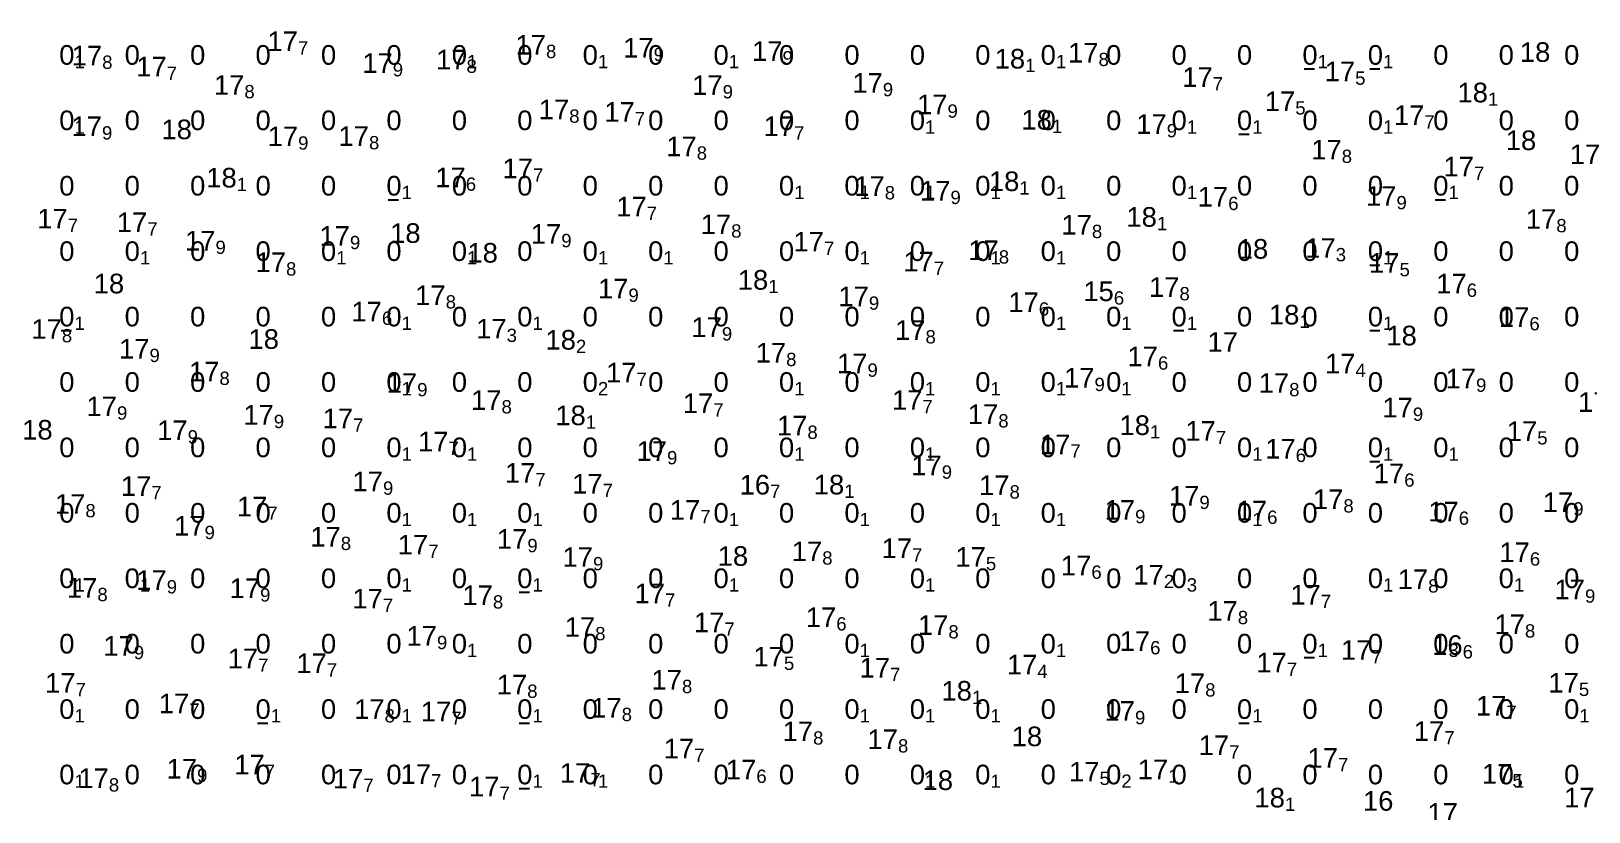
# Model space of a CAD drawing. Header units: millimetres. Extents: x 0 to 581027, y 0 to 6627194.
# Drawn here: x 580178 to 580320.9, y 6625748.6 to 6625820.2 of the extents above; entities that cross this region are included whole.
import ezdxf
from ezdxf.enums import TextEntityAlignment as Align

# ---------------------------------------------------------------- set-up
doc = ezdxf.new("R2010")
doc.units = ezdxf.units.MM
doc.layers.add('Soundings_1000', color=7, linetype='Continuous', true_color=0x000000)
doc.layers.add('soundings_diff', color=7, linetype='Continuous', true_color=0x000000)
doc.layers.add('tiff', color=7, linetype='Continuous')
doc.layers.add('tiff17.2', color=7, linetype='Continuous')
doc.styles.get("Standard").update_dxf_attribs({"font": 'arial.ttf'})
picture_1 = doc.add_image_def('image2.tif', size_in_pixel=(3838, 2796))
picture_2 = doc.add_image_def('image3.tif', size_in_pixel=(3838, 2796))
picture_3 = doc.add_image_def('image4.tif', size_in_pixel=(2844, 2049))

msp = doc.modelspace()

# ---------------------------------------------------------------- linework, layer by layer
at = {"layer": 'soundings_diff', "color": 18, "true_color": 0x000000}
for p, q in [((580294.78, 6625816.72, -0.08), (580295.72, 6625816.72, -0.08)), ((580300.78, 6625816.72, -0.1), (580301.72, 6625816.72, -0.1)), ((580288.78, 6625810.72, -0.08), (580289.72, 6625810.72, -0.08)), ((580210.78, 6625804.72, -0.05), (580211.72, 6625804.72, -0.05)), ((580306.78, 6625804.72, -0.05), (580307.72, 6625804.72, -0.05)), ((580300.78, 6625798.72, -0.06), (580301.72, 6625798.72, -0.06)), ((580180.78, 6625792.72, -0.05), (580181.72, 6625792.72, -0.05)), ((580282.78, 6625792.72, -0.06), (580283.72, 6625792.72, -0.06)), ((580300.78, 6625792.72, -0.07), (580301.72, 6625792.72, -0.07)), ((580300.78, 6625780.72, -0.08), (580301.72, 6625780.72, -0.08)), ((580222.78, 6625768.72, -0.05), (580223.72, 6625768.72, -0.05)), ((580294.78, 6625762.72, -0.07), (580295.72, 6625762.72, -0.07)), ((580198.78, 6625756.72, -0.09), (580199.72, 6625756.72, -0.09)), ((580222.78, 6625756.72, -0.05), (580223.72, 6625756.72, -0.05)), ((580288.78, 6625756.72, -0.06), (580289.72, 6625756.72, -0.06)), ((580222.78, 6625750.72, -0.06), (580223.72, 6625750.72, -0.06))]:
    msp.add_line(p, q, dxfattribs=at)

# ---------------------------------------------------------------- texts
at = {"layer": 'Soundings_1000', "color": 18, "true_color": 0x000000}
for s, p in [('17', (580202.49, 6625819.25, 17.72)), ('17', (580225.24, 6625818.93, 17.75)), ('17', (580235.11, 6625818.66, 17.92)), ('17', (580246.93, 6625818.35, 17.93)), ('17', (580275.91, 6625818.2, 17.82)), ('18', (580317.34, 6625818.26, 17.96)), ('17', (580184.54, 6625817.94, 17.8)), ('17', (580190.46, 6625816.93, 17.68)), ('17', (580211.19, 6625817.25, 17.86)), ('17', (580217.95, 6625817.57, 17.78)), ('18', (580269.18, 6625817.65, 18.06)), ('17', (580197.58, 6625815.24, 17.75)), ('17', (580241.44, 6625815.23, 17.89)), ('17', (580256.13, 6625815.43, 17.85)), ('17', (580286.38, 6625815.96, 17.69)), ('17', (580299.44, 6625816.48, 17.52)), ('18', (580311.62, 6625814.55, 18.11)), ('17', (580227.37, 6625813, 17.8)), ('17', (580233.38, 6625812.77, 17.7)), ('17', (580262.06, 6625813.46, 17.86)), ('17', (580293.95, 6625813.75, 17.51)), ('17', (580305.79, 6625812.47, 17.68)), ('17', (580184.52, 6625811.46, 17.9)), ('18', (580192.77, 6625811.17, 17.98)), ('17', (580247.99, 6625811.46, 17.7)), ('18', (580271.63, 6625812.05, 18.08)), ('17', (580282.16, 6625811.66, 17.93)), ('17', (580202.51, 6625810.53, 17.86)), ('17', (580209.01, 6625810.56, 17.77)), ('17', (580239.06, 6625809.61, 17.8)), ('18', (580316.05, 6625810.17, 18)), ('17', (580298.21, 6625809.31, 17.82)), ('17', (580321.92, 6625808.88, 17.81)), ('18', (580196.88, 6625806.74, 18.08)), ('17', (580217.88, 6625806.76, 17.63)), ('17', (580224.05, 6625807.59, 17.74)), ('17', (580310.34, 6625807.76, 17.71)), ('17', (580256.3, 6625805.97, 17.84)), ('17', (580262.33, 6625805.54, 17.89)), ('18', (580268.65, 6625806.41, 18.07)), ('17', (580234.48, 6625804.09, 17.72)), ('17', (580287.8, 6625804.99, 17.64)), ('17', (580303.23, 6625805.06, 17.91)), ('17', (580181.38, 6625802.98, 17.74)), ('17', (580188.68, 6625802.65, 17.68)), ('17', (580242.22, 6625802.46, 17.76)), ('17', (580275.3, 6625802.42, 17.82)), ('18', (580281.26, 6625803.14, 18.05)), ('17', (580317.89, 6625802.95, 17.81)), ('17', (580194.93, 6625800.96, 17.87)), ('17', (580207.26, 6625801.4, 17.89)), ('18', (580213.74, 6625801.66, 18.02)), ('17', (580226.64, 6625801.58, 17.86)), ('18', (580220.83, 6625799.85, 18.01)), ('17', (580250.73, 6625800.87, 17.68)), ('17', (580266.76, 6625800.08, 17.75)), ('18', (580291.47, 6625800.21, 18.01)), ('17', (580297.66, 6625800.29, 17.26)), ('17', (580201.4, 6625798.98, 17.8)), ('17', (580260.8, 6625799.04, 17.71)), ('17', (580303.51, 6625798.92, 17.53)), ('18', (580186.56, 6625797.03, 18.02)), ('18', (580245.62, 6625797.37, 18.12)), ('17', (580283.33, 6625796.71, 17.78)), ('17', (580309.67, 6625797.03, 17.63)), ('17', (580216.04, 6625795.96, 17.77)), ('17', (580232.8, 6625796.57, 17.9)), ('17', (580254.85, 6625795.85, 17.88)), ('17', (580270.43, 6625795.31, 17.6)), ('15', (580277.31, 6625796.32, 15.63)), ('17', (580210.19, 6625794.46, 17.63)), ('18', (580294.33, 6625794.18, 18.05)), ('17', (580315.42, 6625793.96, 17.59)), ('17', (580180.84, 6625792.86, 17.83)), ('17', (580221.63, 6625792.89, 17.32)), ('17', (580241.37, 6625793.03, 17.92)), ('17', (580260.04, 6625792.76, 17.82)), ('17', (580188.88, 6625791.05, 17.89)), ('18', (580200.75, 6625791.94, 17.95)), ('18', (580227.99, 6625791.87, 18.18)), ('17', (580288.7, 6625791.67, 17.02)), ('18', (580305.1, 6625792.26, 18)), ('17', (580247.26, 6625790.68, 17.78)), ('17', (580254.72, 6625789.7, 17.89)), ('17', (580281.36, 6625790.35, 17.55)), ('17', (580299.47, 6625789.69, 17.41)), ('17', (580195.29, 6625788.95, 17.75)), ('17', (580233.54, 6625788.86, 17.65)), ('17', (580275.54, 6625788.39, 17.91)), ('17', (580310.53, 6625788.32, 17.88)), ('17', (580213.43, 6625787.91, 17.88)), ('17', (580293.39, 6625787.91, 17.78)), ('17', (580185.9, 6625785.77, 17.85)), ('17', (580221.16, 6625786.34, 17.84)), ('17', (580240.58, 6625786.05, 17.74)), ('17', (580259.76, 6625786.35, 17.7)), ('17', (580304.73, 6625785.66, 17.91)), ('17', (580322.68, 6625786.16, 17.87)), ('17', (580200.28, 6625784.99, 17.88)), ('17', (580207.55, 6625784.66, 17.74)), ('18', (580228.89, 6625784.94, 18.09)), ('17', (580249.21, 6625784, 17.82)), ('17', (580266.72, 6625785.05, 17.8)), ('18', (580280.63, 6625784.04, 18.12)), ('18', (580180, 6625783.62, 18.03)), ('17', (580192.38, 6625783.58, 17.92)), ('17', (580216.3, 6625782.54, 17.68)), ('17', (580286.67, 6625783.52, 17.7)), ('17', (580316.14, 6625783.49, 17.5)), ('17', (580236.34, 6625781.67, 17.91)), ('17', (580273.33, 6625782.28, 17.71)), ('17', (580293.99, 6625781.88, 17.6)), ('17', (580224.27, 6625779.66, 17.73)), ('17', (580261.53, 6625780.35, 17.9)), ('17', (580303.94, 6625779.62, 17.63)), ('17', (580189.05, 6625778.46, 17.68)), ('17', (580210.29, 6625778.88, 17.92)), ('17', (580230.43, 6625778.67, 17.69)), ('16', (580245.79, 6625778.58, 16.69)), ('18', (580252.59, 6625778.59, 18.09)), ('17', (580267.75, 6625778.53, 17.77)), ('17', (580183, 6625776.81, 17.81)), ('17', (580285.16, 6625777.57, 17.87)), ('17', (580298.36, 6625777.25, 17.76)), ('17', (580319.44, 6625776.97, 17.92)), ('17', (580199.69, 6625776.58, 17.74)), ('17', (580239.39, 6625776.27, 17.66)), ('17', (580279.26, 6625776.27, 17.85)), ('17', (580291.37, 6625776.21, 17.62)), ('17', (580308.94, 6625776.12, 17.57)), ('17', (580193.93, 6625774.81, 17.87)), ('17', (580206.42, 6625773.81, 17.75)), ('17', (580214.44, 6625773.08, 17.69)), ('17', (580223.53, 6625773.61, 17.87)), ('17', (580250.57, 6625772.47, 17.75)), ('17', (580258.81, 6625772.75, 17.74)), ('17', (580315.46, 6625772.38, 17.57)), ('17', (580229.55, 6625771.95, 17.92)), ('18', (580243.78, 6625772.04, 17.95)), ('17', (580265.58, 6625771.96, 17.54)), ('17', (580275.25, 6625771.17, 17.57)), ('17', (580190.46, 6625769.83, 17.91)), ('17', (580281.9, 6625770.32, 17.24)), ('17', (580306.14, 6625769.91, 17.75)), ('17', (580184.1, 6625769.12, 17.81)), ('17', (580199.02, 6625769.08, 17.91)), ('17', (580210.28, 6625768.13, 17.73)), ('17', (580220.37, 6625768.44, 17.75)), ('17', (580236.16, 6625768.61, 17.73)), ('17', (580296.29, 6625768.49, 17.71)), ('17', (580320.52, 6625768.98, 17.87)), ('17', (580288.68, 6625767.01, 17.77)), ('17', (580229.75, 6625765.53, 17.84)), ('17', (580241.6, 6625765.95, 17.7)), ('17', (580251.86, 6625766.43, 17.64)), ('17', (580262.14, 6625765.7, 17.8)), ('17', (580315.01, 6625765.78, 17.82)), ('17', (580187.44, 6625763.8, 17.86)), ('17', (580215.24, 6625764.72, 17.93)), ('17', (580280.64, 6625764.24, 17.64)), ('16', (580309.3, 6625763.87, 16.55)), ('17', (580198.84, 6625762.64, 17.74)), ('17', (580247.06, 6625762.81, 17.52)), ('17', (580300.93, 6625763.42, 17.7)), ('17', (580205.14, 6625762.2, 17.74)), ('17', (580256.79, 6625761.79, 17.73)), ('17', (580270.3, 6625762.08, 17.38)), ('17', (580293.18, 6625762.27, 17.69)), ('17', (580182.1, 6625760.4, 17.71)), ('17', (580223.52, 6625760.25, 17.75)), ('17', (580237.71, 6625760.69, 17.83)), ('18', (580264.3, 6625759.68, 18.12)), ('17', (580285.69, 6625760.37, 17.84)), ('17', (580319.96, 6625760.42, 17.47)), ('17', (580192.53, 6625758.52, 17.69)), ('17', (580232.18, 6625758.12, 17.75)), ('17', (580313.31, 6625758.31, 17.73)), ('17', (580210.44, 6625758, 17.76)), ('17', (580216.56, 6625757.78, 17.72)), ('17', (580279.25, 6625757.83, 17.89)), ('17', (580249.73, 6625755.96, 17.76)), ('17', (580257.52, 6625755.24, 17.75)), ('18', (580270.74, 6625755.5, 17.95)), ('17', (580307.62, 6625755.98, 17.72)), ('17', (580238.83, 6625754.38, 17.66)), ('17', (580287.89, 6625754.68, 17.73)), ('17', (580193.24, 6625752.53, 17.94)), ('17', (580199.45, 6625752.91, 17.67)), ('17', (580244.53, 6625752.45, 17.59)), ('17', (580282.3, 6625752.47, 17.07)), ('17', (580297.87, 6625753.52, 17.73)), ('17', (580185.15, 6625751.66, 17.81)), ('17', (580208.49, 6625751.62, 17.67)), ('17', (580214.7, 6625752.04, 17.7)), ('17', (580229.3, 6625752.14, 17.68)), ('18', (580262.57, 6625751.48, 18.02)), ('17', (580276, 6625752.26, 17.45)), ('17', (580313.86, 6625752.06, 17.51)), ('17', (580220.98, 6625750.9, 17.66)), ('18', (580293, 6625749.88, 18.13)), ('16', (580302.95, 6625749.58, 16.02)), ('17', (580321.4, 6625749.89, 17.46)), ('17', (580308.87, 6625748.48, 17.84))]:
    msp.add_text(s, height=1.8, dxfattribs=at).set_placement(p, align=Align.MIDDLE_RIGHT)
for s, p in [('7', (580202.49, 6625819.25, 17.72)), ('8', (580184.54, 6625817.94, 17.8)), ('8', (580217.95, 6625817.57, 17.78)), ('8', (580225.24, 6625818.93, 17.75)), ('9', (580235.11, 6625818.66, 17.92)), ('9', (580246.93, 6625818.35, 17.93)), ('1', (580269.18, 6625817.65, 18.06)), ('8', (580275.91, 6625818.2, 17.82)), ('7', (580190.46, 6625816.93, 17.68)), ('9', (580211.19, 6625817.25, 17.86)), ('5', (580299.44, 6625816.48, 17.52)), ('8', (580197.58, 6625815.24, 17.75)), ('9', (580241.44, 6625815.23, 17.89)), ('9', (580256.13, 6625815.43, 17.85)), ('7', (580286.38, 6625815.96, 17.69)), ('9', (580262.06, 6625813.46, 17.86)), ('5', (580293.95, 6625813.75, 17.51)), ('1', (580311.62, 6625814.55, 18.11)), ('8', (580227.37, 6625813, 17.8)), ('7', (580233.38, 6625812.77, 17.7)), ('1', (580271.63, 6625812.05, 18.08)), ('7', (580305.79, 6625812.47, 17.68)), ('9', (580184.52, 6625811.46, 17.9)), ('9', (580202.51, 6625810.53, 17.86)), ('8', (580209.01, 6625810.56, 17.77)), ('7', (580247.99, 6625811.46, 17.7)), ('9', (580282.16, 6625811.66, 17.93)), ('8', (580239.06, 6625809.61, 17.8)), ('8', (580298.21, 6625809.31, 17.82)), ('7', (580224.05, 6625807.59, 17.74)), ('7', (580310.34, 6625807.76, 17.71)), ('1', (580196.88, 6625806.74, 18.08)), ('6', (580217.88, 6625806.76, 17.63)), ('1', (580268.65, 6625806.41, 18.07)), ('8', (580256.3, 6625805.97, 17.84)), ('9', (580262.33, 6625805.54, 17.89)), ('6', (580287.8, 6625804.99, 17.64)), ('9', (580303.23, 6625805.06, 17.91)), ('7', (580234.48, 6625804.09, 17.72)), ('7', (580181.38, 6625802.98, 17.74)), ('7', (580188.68, 6625802.65, 17.68)), ('8', (580242.22, 6625802.46, 17.76)), ('8', (580275.3, 6625802.42, 17.82)), ('1', (580281.26, 6625803.14, 18.05)), ('8', (580317.89, 6625802.95, 17.81)), ('9', (580194.93, 6625800.96, 17.87)), ('9', (580207.26, 6625801.4, 17.89)), ('9', (580226.64, 6625801.58, 17.86)), ('7', (580250.73, 6625800.87, 17.68)), ('8', (580201.4, 6625798.98, 17.8)), ('7', (580260.8, 6625799.04, 17.71)), ('8', (580266.76, 6625800.08, 17.75)), ('3', (580297.66, 6625800.29, 17.26)), ('5', (580303.51, 6625798.92, 17.53)), ('9', (580232.8, 6625796.57, 17.9)), ('1', (580245.62, 6625797.37, 18.12)), ('6', (580277.31, 6625796.32, 15.63)), ('8', (580283.33, 6625796.71, 17.78)), ('6', (580309.67, 6625797.03, 17.63)), ('8', (580216.04, 6625795.96, 17.77)), ('9', (580254.85, 6625795.85, 17.88)), ('6', (580270.43, 6625795.31, 17.6)), ('6', (580210.19, 6625794.46, 17.63)), ('1', (580294.33, 6625794.18, 18.05)), ('6', (580315.42, 6625793.96, 17.59)), ('8', (580180.84, 6625792.86, 17.83)), ('3', (580221.63, 6625792.89, 17.32)), ('2', (580227.99, 6625791.87, 18.18)), ('9', (580241.37, 6625793.03, 17.92)), ('8', (580260.04, 6625792.76, 17.82)), ('9', (580188.88, 6625791.05, 17.89)), ('8', (580247.26, 6625790.68, 17.78)), ('9', (580254.72, 6625789.7, 17.89)), ('6', (580281.36, 6625790.35, 17.55)), ('4', (580299.47, 6625789.69, 17.41)), ('8', (580195.29, 6625788.95, 17.75)), ('9', (580213.43, 6625787.91, 17.88)), ('7', (580233.54, 6625788.86, 17.65)), ('9', (580275.54, 6625788.39, 17.91)), ('8', (580293.39, 6625787.91, 17.78)), ('9', (580310.53, 6625788.32, 17.88)), ('8', (580221.16, 6625786.34, 17.84)), ('7', (580259.76, 6625786.35, 17.7)), ('9', (580185.9, 6625785.77, 17.85)), ('9', (580200.28, 6625784.99, 17.88)), ('1', (580228.89, 6625784.94, 18.09)), ('7', (580240.58, 6625786.05, 17.74)), ('8', (580266.72, 6625785.05, 17.8)), ('9', (580304.73, 6625785.66, 17.91)), ('9', (580192.38, 6625783.58, 17.92)), ('7', (580207.55, 6625784.66, 17.74)), ('8', (580249.21, 6625784, 17.82)), ('1', (580280.63, 6625784.04, 18.12)), ('7', (580286.67, 6625783.52, 17.7)), ('5', (580316.14, 6625783.49, 17.5)), ('7', (580216.3, 6625782.54, 17.68)), ('7', (580273.33, 6625782.28, 17.71)), ('6', (580293.99, 6625781.88, 17.6)), ('9', (580236.34, 6625781.67, 17.91)), ('7', (580224.27, 6625779.66, 17.73)), ('9', (580261.53, 6625780.35, 17.9)), ('6', (580303.94, 6625779.62, 17.63)), ('7', (580189.05, 6625778.46, 17.68)), ('9', (580210.29, 6625778.88, 17.92)), ('7', (580230.43, 6625778.67, 17.69)), ('7', (580245.79, 6625778.58, 16.69)), ('1', (580252.59, 6625778.59, 18.09)), ('8', (580267.75, 6625778.53, 17.77)), ('9', (580285.16, 6625777.57, 17.87)), ('8', (580183, 6625776.81, 17.81)), ('7', (580199.69, 6625776.58, 17.74)), ('7', (580239.39, 6625776.27, 17.66)), ('9', (580279.26, 6625776.27, 17.85)), ('6', (580291.37, 6625776.21, 17.62)), ('8', (580298.36, 6625777.25, 17.76)), ('6', (580308.94, 6625776.12, 17.57)), ('9', (580319.44, 6625776.97, 17.92)), ('9', (580193.93, 6625774.81, 17.87)), ('8', (580206.42, 6625773.81, 17.75)), ('9', (580223.53, 6625773.61, 17.87)), ('7', (580214.44, 6625773.08, 17.69)), ('9', (580229.55, 6625771.95, 17.92)), ('8', (580250.57, 6625772.47, 17.75)), ('7', (580258.81, 6625772.75, 17.74)), ('5', (580265.58, 6625771.96, 17.54)), ('6', (580315.46, 6625772.38, 17.57)), ('6', (580275.25, 6625771.17, 17.57)), ('8', (580184.1, 6625769.12, 17.81)), ('9', (580190.46, 6625769.83, 17.91)), ('9', (580199.02, 6625769.08, 17.91)), ('2', (580281.9, 6625770.32, 17.24)), ('8', (580306.14, 6625769.91, 17.75)), ('9', (580320.52, 6625768.98, 17.87)), ('7', (580210.28, 6625768.13, 17.73)), ('8', (580220.37, 6625768.44, 17.75)), ('7', (580236.16, 6625768.61, 17.73)), ('7', (580296.29, 6625768.49, 17.71)), ('6', (580251.86, 6625766.43, 17.64)), ('8', (580288.68, 6625767.01, 17.77)), ('9', (580215.24, 6625764.72, 17.93)), ('8', (580229.75, 6625765.53, 17.84)), ('7', (580241.6, 6625765.95, 17.7)), ('8', (580262.14, 6625765.7, 17.8)), ('8', (580315.01, 6625765.78, 17.82)), ('9', (580187.44, 6625763.8, 17.86)), ('6', (580280.64, 6625764.24, 17.64)), ('7', (580300.93, 6625763.42, 17.7)), ('6', (580309.3, 6625763.87, 16.55)), ('7', (580198.84, 6625762.64, 17.74)), ('7', (580205.14, 6625762.2, 17.74)), ('5', (580247.06, 6625762.81, 17.52)), ('4', (580270.3, 6625762.08, 17.38)), ('7', (580293.18, 6625762.27, 17.69)), ('8', (580237.71, 6625760.69, 17.83)), ('7', (580256.79, 6625761.79, 17.73)), ('5', (580319.96, 6625760.42, 17.47)), ('7', (580182.1, 6625760.4, 17.71)), ('8', (580223.52, 6625760.25, 17.75)), ('1', (580264.3, 6625759.68, 18.12)), ('8', (580285.69, 6625760.37, 17.84)), ('7', (580192.53, 6625758.52, 17.69)), ('8', (580210.44, 6625758, 17.76)), ('7', (580216.56, 6625757.78, 17.72)), ('8', (580232.18, 6625758.12, 17.75)), ('9', (580279.25, 6625757.83, 17.89)), ('7', (580313.31, 6625758.31, 17.73)), ('8', (580249.73, 6625755.96, 17.76)), ('8', (580257.52, 6625755.24, 17.75)), ('7', (580307.62, 6625755.98, 17.72)), ('7', (580238.83, 6625754.38, 17.66)), ('7', (580287.89, 6625754.68, 17.73)), ('7', (580297.87, 6625753.52, 17.73)), ('9', (580193.24, 6625752.53, 17.94)), ('7', (580199.45, 6625752.91, 17.67)), ('7', (580214.7, 6625752.04, 17.7)), ('7', (580229.3, 6625752.14, 17.68)), ('6', (580244.53, 6625752.45, 17.59)), ('5', (580276, 6625752.26, 17.45)), ('1', (580282.3, 6625752.47, 17.07)), ('5', (580313.86, 6625752.06, 17.51)), ('8', (580185.15, 6625751.66, 17.81)), ('7', (580208.49, 6625751.62, 17.67)), ('7', (580220.98, 6625750.9, 17.66)), ('1', (580293, 6625749.88, 18.13))]:
    msp.add_text(s, height=1.22, dxfattribs=at).set_placement(p, align=Align.TOP_LEFT)
at = {"layer": 'soundings_diff', "color": 18, "true_color": 0x000000}
for p in [(580182, 6625818, 0.06), (580188, 6625818, 0.02), (580194, 6625818, -0.03), (580200, 6625818, -0.01), (580206, 6625818, 0.04), (580212, 6625818, 0.01), (580218, 6625818, 0.06), (580224, 6625818, 0.04), (580230, 6625818, 0.07), (580236, 6625818, 0.04), (580242, 6625818, 0.06), (580248, 6625818, 0.03), (580254, 6625818, 0.04), (580260, 6625818), (580266, 6625818, -0.02), (580272, 6625818, 0.08), (580278, 6625818, 0.03), (580284, 6625818, -0.04), (580290, 6625818, -0.03), (580296, 6625818, -0.08), (580302, 6625818, -0.1), (580308, 6625818, 0.04), (580314, 6625818, -0.02), (580320, 6625818, 0.04), (580182, 6625812, 0.06), (580188, 6625812, 0.01), (580194, 6625812, -0.01), (580200, 6625812, 0.01), (580206, 6625812, 0.02), (580212, 6625812, 0.01), (580218, 6625812, 0.04), (580224, 6625812, 0.04), (580230, 6625812), (580236, 6625812, 0.03), (580242, 6625812, 0.02), (580248, 6625812, 0.01), (580254, 6625812, 0.01), (580260, 6625812, 0.1), (580266, 6625812, -0.01), (580272, 6625812, 0.02), (580278, 6625812, 0.04), (580284, 6625812, 0.05), (580290, 6625812, -0.08), (580296, 6625812, 0.03), (580302, 6625812, 0.08), (580308, 6625812, -0.02), (580314, 6625812, 0.02), (580320, 6625812, 0.04), (580182, 6625806, 0.03), (580188, 6625806, 0.02), (580194, 6625806, -0.01), (580200, 6625806, 0.03), (580206, 6625806, 0.03), (580212, 6625806, -0.05), (580218, 6625806, 0.01), (580224, 6625806, 0.03), (580230, 6625806, -0.01), (580236, 6625806, 0.04), (580242, 6625806, -0.01), (580248, 6625806, 0.06), (580254, 6625806, 0.14), (580260, 6625806, 0.08), (580266, 6625806, 0.09), (580272, 6625806, 0.07), (580278, 6625806, 0.02), (580284, 6625806, 0.07), (580290, 6625806, -0.04), (580296, 6625806), (580302, 6625806, -0.03), (580308, 6625806, -0.05), (580314, 6625806, 0.02), (580320, 6625806, 0.03), (580182, 6625800, 0.03), (580188, 6625800, 0.05), (580194, 6625800, 0.04), (580200, 6625800, 0.01), (580206, 6625800, 0.14), (580212, 6625800), (580218, 6625800, 0.06), (580224, 6625800, 0.04), (580230, 6625800, 0.1), (580236, 6625800, 0.06), (580242, 6625800, 0.04), (580248, 6625800, -0.01), (580254, 6625800, 0.05), (580260, 6625800, -0.03), (580266, 6625800, 0.07), (580272, 6625800, 0.07), (580278, 6625800, 0.02), (580284, 6625800, -0.01), (580290, 6625800, -0.01), (580296, 6625800, 0.04), (580302, 6625800, -0.06), (580308, 6625800, 0.01), (580314, 6625800), (580320, 6625800, 0.02), (580182, 6625794, -0.05), (580188, 6625794), (580194, 6625794, 0.04), (580200, 6625794, 0.02), (580206, 6625794, -0.02), (580212, 6625794, 0.05), (580218, 6625794, 0.04), (580224, 6625794, 0.11), (580230, 6625794, 0.01), (580236, 6625794, -0.01), (580242, 6625794, 0.01), (580248, 6625794, -0.01), (580254, 6625794, 0.03), (580260, 6625794), (580266, 6625794, 0.04), (580272, 6625794, 0.05), (580278, 6625794, 0.07), (580284, 6625794, -0.06), (580290, 6625794, 0.02), (580296, 6625794, 0.03), (580302, 6625794, -0.07), (580308, 6625794, -0.01), (580314, 6625794, 0.04), (580320, 6625794, 0.02), (580182, 6625788, -0.02), (580188, 6625788, -0.02), (580194, 6625788, 0.01), (580200, 6625788), (580206, 6625788, 0.01), (580212, 6625788, 0.06), (580218, 6625788), (580224, 6625788, 0.02), (580230, 6625788, 0.15), (580236, 6625788, -0.01), (580242, 6625788, 0.03), (580248, 6625788, 0.05), (580254, 6625788, 0.01), (580260, 6625788, 0.05), (580266, 6625788, 0.08), (580272, 6625788, 0.06), (580278, 6625788, 0.05), (580284, 6625788, 0.02), (580290, 6625788, 0.04), (580296, 6625788, 0.03), (580302, 6625788, 0.02), (580308, 6625788, 0.01), (580314, 6625788, 0.02), (580320, 6625788, 0.04), (580182, 6625782, -0.03), (580188, 6625782, 0.01), (580194, 6625782, -0.01), (580200, 6625782, -0.03), (580206, 6625782), (580212, 6625782, 0.07), (580218, 6625782, 0.07), (580224, 6625782, 0.03), (580230, 6625782, 0.02), (580236, 6625782, 0.02), (580242, 6625782, 0.02), (580248, 6625782, 0.06), (580254, 6625782, 0.03), (580260, 6625782, 0.06), (580266, 6625782, 0.01), (580272, 6625782, 0.04), (580278, 6625782, -0.02), (580284, 6625782, -0.02), (580290, 6625782, 0.07), (580296, 6625782, -0.04), (580302, 6625782, -0.08), (580308, 6625782, 0.05), (580314, 6625782, 0.04), (580320, 6625782, 0.03), (580182, 6625776), (580188, 6625776), (580194, 6625776, 0.03), (580200, 6625776, 0.04), (580206, 6625776, -0.01), (580212, 6625776, 0.07), (580218, 6625776, 0.08), (580224, 6625776, 0.08), (580230, 6625776, 0.04), (580236, 6625776, 0.04), (580242, 6625776, 0.08), (580248, 6625776), (580254, 6625776, 0.08), (580260, 6625776, 0.04), (580266, 6625776, 0.05), (580272, 6625776, 0.06), (580278, 6625776, 0.04), (580284, 6625776, -0.01), (580290, 6625776, 0.06), (580296, 6625776, 0.04), (580302, 6625776), (580308, 6625776, 0.01), (580314, 6625776, -0.02), (580320, 6625776, 0.01), (580182, 6625770, 0.14), (580188, 6625770, 0.06), (580194, 6625770, 0.04), (580200, 6625770, -0.03), (580206, 6625770), (580212, 6625770, 0.07), (580218, 6625770, 0.02), (580224, 6625770, -0.05), (580230, 6625770, -0.01), (580236, 6625770, 0.01), (580242, 6625770, 0.08), (580248, 6625770, 0.01), (580254, 6625770, 0.01), (580260, 6625770, 0.05), (580266, 6625770, -0.01), (580272, 6625770, 0.02), (580278, 6625770, 0.01), (580284, 6625770, 0.25), (580290, 6625770), (580296, 6625770, -0.01), (580302, 6625770, 0.05), (580308, 6625770, 0.02), (580314, 6625770, 0.05), (580320, 6625770, -0.01), (580182, 6625764, 0.04), (580188, 6625764, 0.02), (580194, 6625764, 0.04), (580200, 6625764), (580206, 6625764, 0.02), (580212, 6625764, 0.01), (580218, 6625764, 0.06), (580224, 6625764, -0.03), (580230, 6625764), (580236, 6625764, 0.02), (580242, 6625764, 0.01), (580248, 6625764, 0.03), (580254, 6625764, 0.08), (580260, 6625764, 0.01), (580266, 6625764, 0.04), (580272, 6625764, 0.05), (580278, 6625764, 0.01), (580284, 6625764, -0.01), (580290, 6625764, -0.01), (580296, 6625764, -0.07), (580302, 6625764, 0.01), (580308, 6625764, 0.28), (580314, 6625764, 0.04), (580320, 6625764, -0.02), (580182, 6625758, 0.05), (580188, 6625758, 0.03), (580194, 6625758), (580200, 6625758, -0.09), (580206, 6625758, 0.04), (580212, 6625758, 0.05), (580218, 6625758, 0.01), (580224, 6625758, -0.05), (580230, 6625758, 0.03), (580236, 6625758, 0.02), (580242, 6625758, -0.01), (580248, 6625758, 0.04), (580254, 6625758, 0.1), (580260, 6625758, 0.09), (580266, 6625758, 0.07), (580272, 6625758, -0.02), (580278, 6625758, -0.02), (580284, 6625758), (580290, 6625758, -0.06), (580296, 6625758, 0.02), (580302, 6625758, -0.04), (580308, 6625758, -0.02), (580314, 6625758, 0.04), (580320, 6625758, 0.08), (580182, 6625752, 0.06), (580188, 6625752, 0.01), (580194, 6625752, 0.04), (580200, 6625752, -0.04), (580206, 6625752, 0.01), (580212, 6625752, 0.04), (580218, 6625752), (580224, 6625752, -0.06), (580230, 6625752, 0.11), (580236, 6625752, 0.01), (580242, 6625752, 0.04), (580248, 6625752, -0.02), (580254, 6625752, 0.02), (580260, 6625752, 0.09), (580266, 6625752, 0.06), (580272, 6625752), (580278, 6625752, 0.15), (580284, 6625752, -0.01), (580290, 6625752, -0.03), (580296, 6625752), (580302, 6625752, -0.01), (580308, 6625752, 0.04), (580314, 6625752, 0.06), (580320, 6625752, 0.03)]:
    msp.add_text('0', height=1.8, dxfattribs=at).set_placement(p, align=Align.MIDDLE_RIGHT)
for s, p in [('1', (580182, 6625818, 0.06)), ('1', (580218, 6625818, 0.06)), ('1', (580230, 6625818, 0.07)), ('1', (580242, 6625818, 0.06)), ('1', (580272, 6625818, 0.08)), ('1', (580296, 6625818, -0.08)), ('1', (580302, 6625818, -0.1)), ('1', (580182, 6625812, 0.06)), ('1', (580260, 6625812, 0.1)), ('1', (580284, 6625812, 0.05)), ('1', (580290, 6625812, -0.08)), ('1', (580302, 6625812, 0.08)), ('1', (580212, 6625806, -0.05)), ('1', (580248, 6625806, 0.06)), ('1', (580254, 6625806, 0.14)), ('1', (580260, 6625806, 0.08)), ('1', (580266, 6625806, 0.09)), ('1', (580272, 6625806, 0.07)), ('1', (580284, 6625806, 0.07)), ('1', (580308, 6625806, -0.05)), ('1', (580188, 6625800, 0.05)), ('1', (580206, 6625800, 0.14)), ('1', (580218, 6625800, 0.06)), ('1', (580230, 6625800, 0.1)), ('1', (580236, 6625800, 0.06)), ('1', (580254, 6625800, 0.05)), ('1', (580266, 6625800, 0.07)), ('1', (580272, 6625800, 0.07)), ('1', (580302, 6625800, -0.06)), ('1', (580182, 6625794, -0.05)), ('1', (580212, 6625794, 0.05)), ('1', (580224, 6625794, 0.11)), ('1', (580272, 6625794, 0.05)), ('1', (580278, 6625794, 0.07)), ('1', (580284, 6625794, -0.06)), ('1', (580302, 6625794, -0.07)), ('1', (580212, 6625788, 0.06)), ('2', (580230, 6625788, 0.15)), ('1', (580248, 6625788, 0.05)), ('1', (580260, 6625788, 0.05)), ('1', (580266, 6625788, 0.08)), ('1', (580272, 6625788, 0.06)), ('1', (580278, 6625788, 0.05)), ('1', (580212, 6625782, 0.07)), ('1', (580218, 6625782, 0.07)), ('1', (580248, 6625782, 0.06)), ('1', (580260, 6625782, 0.06)), ('1', (580290, 6625782, 0.07)), ('1', (580302, 6625782, -0.08)), ('1', (580308, 6625782, 0.05)), ('1', (580212, 6625776, 0.07)), ('1', (580218, 6625776, 0.08)), ('1', (580224, 6625776, 0.08)), ('1', (580242, 6625776, 0.08)), ('1', (580254, 6625776, 0.08)), ('1', (580266, 6625776, 0.05)), ('1', (580272, 6625776, 0.06)), ('1', (580290, 6625776, 0.06)), ('1', (580182, 6625770, 0.14)), ('1', (580188, 6625770, 0.06)), ('1', (580212, 6625770, 0.07)), ('1', (580224, 6625770, -0.05)), ('1', (580242, 6625770, 0.08)), ('1', (580260, 6625770, 0.05)), ('3', (580284, 6625770, 0.25)), ('1', (580302, 6625770, 0.05)), ('1', (580314, 6625770, 0.05)), ('1', (580218, 6625764, 0.06)), ('1', (580254, 6625764, 0.08)), ('1', (580272, 6625764, 0.05)), ('1', (580296, 6625764, -0.07)), ('3', (580308, 6625764, 0.28)), ('1', (580182, 6625758, 0.05)), ('1', (580200, 6625758, -0.09)), ('1', (580212, 6625758, 0.05)), ('1', (580224, 6625758, -0.05)), ('1', (580254, 6625758, 0.1)), ('1', (580260, 6625758, 0.09)), ('1', (580266, 6625758, 0.07)), ('1', (580290, 6625758, -0.06)), ('1', (580320, 6625758, 0.08)), ('1', (580182, 6625752, 0.06)), ('1', (580224, 6625752, -0.06)), ('1', (580230, 6625752, 0.11)), ('1', (580260, 6625752, 0.09)), ('1', (580266, 6625752, 0.06)), ('2', (580278, 6625752, 0.15)), ('1', (580314, 6625752, 0.06))]:
    msp.add_text(s, height=1.22, dxfattribs=at).set_placement(p, align=Align.TOP_LEFT)

# ---------------------------------------------------------------- pictures from other files: only their frames are drawn
at = {"layer": 'soundings_diff', "color": 7, "true_color": 0xffffff}
image = msp.add_image(picture_3, insert=(580007.44, 6625621.28), size_in_units=(568.8, 409.8), dxfattribs=at)
image.dxf.flags = 7
at = {"layer": 'tiff', "color": 7, "true_color": 0xffffff}
image = msp.add_image(picture_1, insert=(580010.5, 6625614.78), size_in_units=(575.7, 419.4), dxfattribs=dict(at, brightness=70))
image.dxf.flags = 7
at = {"layer": 'tiff17.2', "color": 7, "true_color": 0xffffff}
image = msp.add_image(picture_2, insert=(580010.5, 6625614.78), size_in_units=(575.7, 419.4), dxfattribs=dict(at, brightness=70))
image.dxf.flags = 7

doc.saveas('drawing.dxf')
